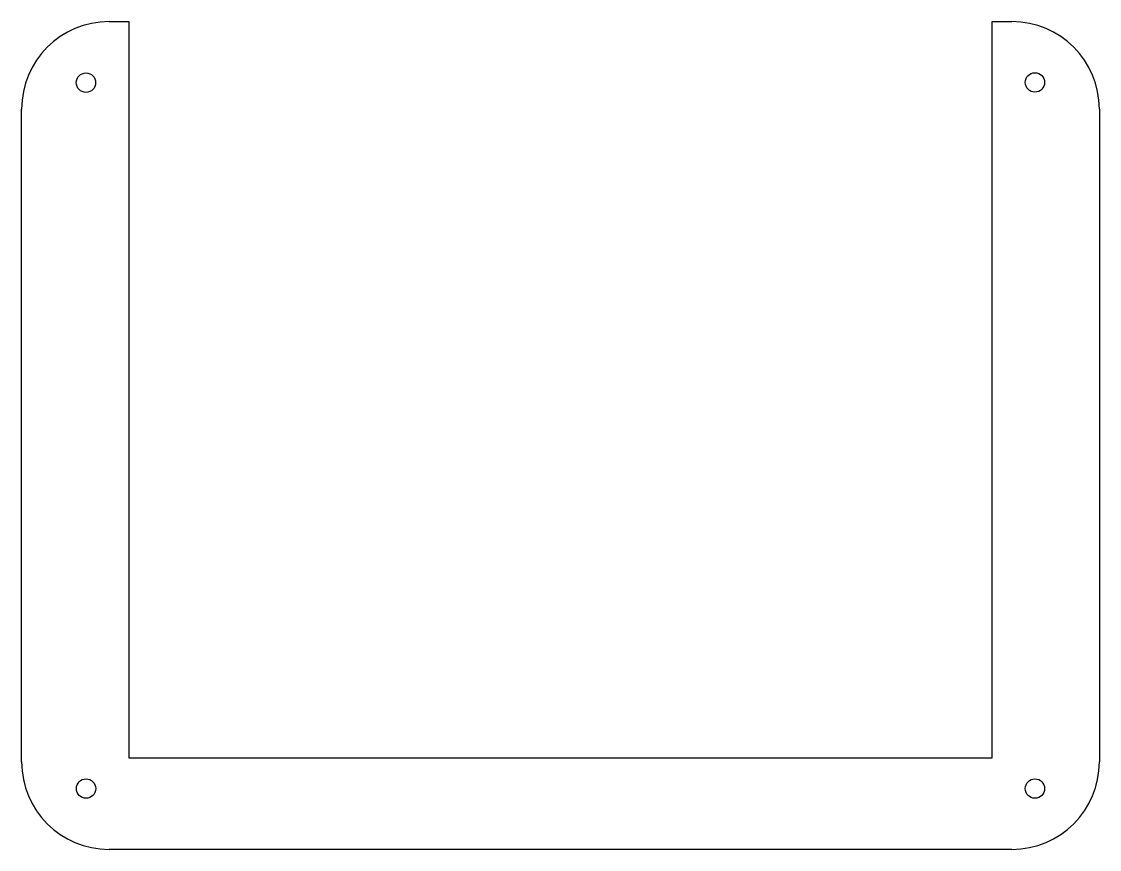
# Model space of a CAD drawing. Header units: inches. Extents: x 0 to 173, y 0 to 132.
import ezdxf

# ---------------------------------------------------------------- set-up
doc = ezdxf.new("R2010")
doc.units = ezdxf.units.IN
doc.header["$MEASUREMENT"] = 0

msp = doc.modelspace()

# ---------------------------------------------------------------- linework, layer by layer
at = {"linetype": 'Continuous'}
for p, q in [((14, 132.4), (17.15, 132.4)), ((17.15, 132.4), (17.15, 14.65)), ((155.35, 132.4), (158.5, 132.4)), ((155.35, 14.65), (155.35, 132.4)), ((0, 14), (0, 118.4)), ((172.5, 118.4), (172.5, 14)), ((17.15, 14.65), (155.35, 14.65)), ((158.5, 0), (14, 0))]:
    msp.add_line(p, q, dxfattribs=at)
for centre in [(162.18, 122.67), (10.31, 122.63), (10.32, 9.73), (162.18, 9.73)]:
    msp.add_circle(centre, 1.55, dxfattribs=at)
for centre, start, end in [((14, 118.4), 90, 180), ((158.5, 118.4), 0, 90), ((14, 14), 180, 270), ((158.5, 14), 270, 0)]:
    msp.add_arc(centre, 14, start, end, dxfattribs=at)

doc.saveas('drawing.dxf')
